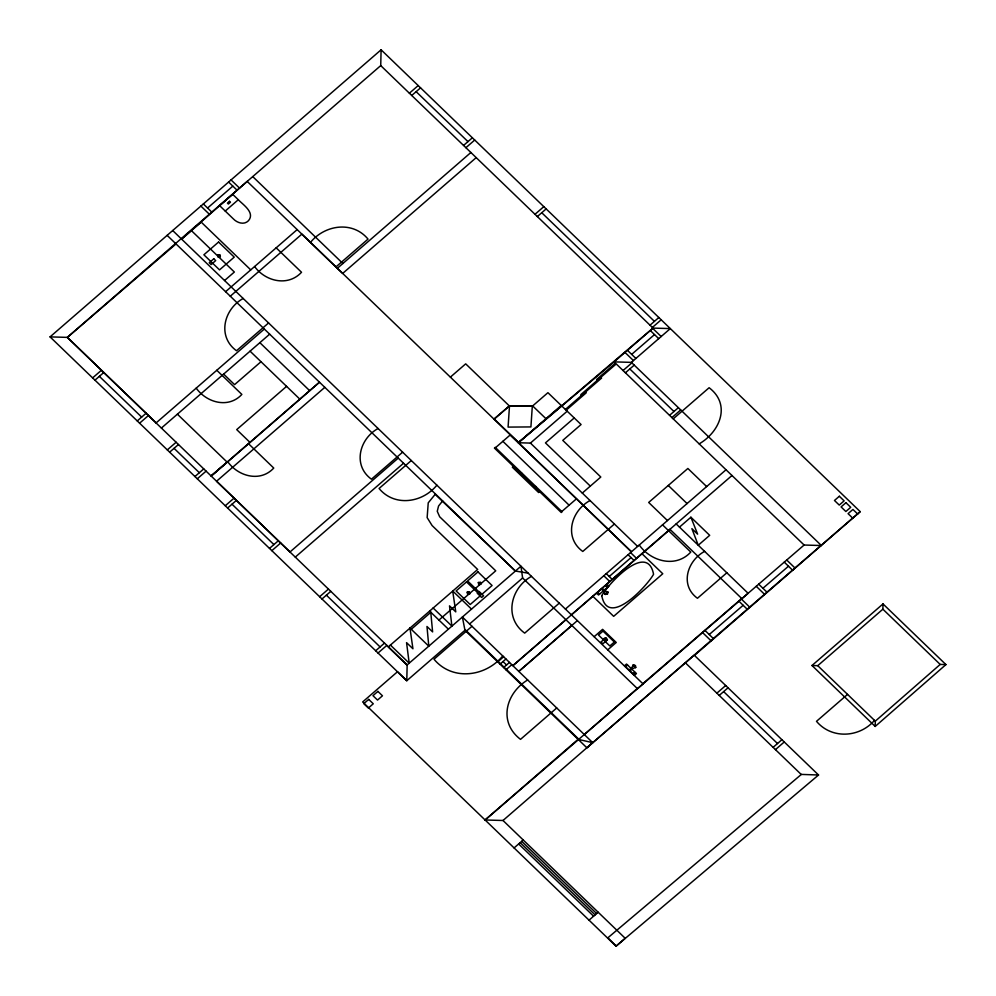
<?xml version="1.0" encoding="UTF-8"?>
<svg xmlns="http://www.w3.org/2000/svg" width="996" height="996" viewBox="0 0 996 996"><rect width="100%" height="100%" fill="white"/><g stroke="black" fill="none" stroke-linecap="round" stroke-linejoin="round"><path stroke-width="1.49" d="M875.198 726.433L875.31 721.154L817.753 665.677L811.989 665.502L883.004 603.925L945.939 664.593L875.198 726.433L811.989 665.502M230.288 296.21L301.875 234.135L518.393 442.635L614.096 361.872L631.377 362.37L670.32 328.593L653.052 328.095L380.733 65.599L381.095 49.8L50.061 336.885L406.779 680.729L465.381 629.908L578.85 739.281L485.089 819.982L503.005 820.492L625.177 938.269L616.038 946.2L362.656 701.956L397.504 671.74L406.779 680.729L407.152 664.942L67.33 337.383L50.061 336.885M945.939 664.593L940.187 664.432L882.879 609.191L883.004 603.925M604.784 638.81L604.983 639.98L606.265 639.818L606.29 638.847L605.008 638.61M442.647 500.901L438.564 506.005L437.256 511.309L439.672 516.775L495.734 570.82L438.937 620.072M381.095 49.8L860.22 511.645L586.856 747.784L578.427 739.605L804.108 545.024L821.401 545.547L631.377 362.37M875.31 721.154L940.187 664.432M207.566 208.027L232.827 186.128M156.135 422.877L67.33 337.383L380.733 65.599M225.233 211.052L238.293 199.723C242.912 204.653 255.35 212.571 248.477 220.701C244.157 225.283 237.073 222.892 233.288 218.821L219.593 205.624L232.653 194.295L238.293 199.723M409.381 93.213L418.195 85.569M411.734 95.479L420.549 87.835M92.616 377.895L101.43 370.251M94.956 380.161L103.783 372.516M224.561 280.523L234.359 272.033L191.394 230.611M225.594 291.691L297.182 229.603M243.173 298.464C223.839 309.109 216.929 336.586 236.513 350.754L268.584 322.953M310.466 242.414C324.733 224.81 352.634 220.539 368.034 239.102L335.926 266.953M137.249 420.922L146.063 413.278M139.602 423.188L148.416 415.544M463.551 145.441L472.378 137.784M465.904 147.694L474.719 140.05M156.086 422.927L264.338 329.041M337.333 268.31L470.884 152.5M161.402 428.056L269.667 334.17M476.2 157.629L342.661 273.439L247.182 181.409L181.596 239.102L201.192 222.108L250.743 269.879M261.002 361.71L234.57 384.643L223.627 374.098M167.303 449.893L176.13 442.249M169.644 452.159L178.471 444.515M286.574 386.361L236.712 429.612L250.033 442.448M194.942 476.536L203.757 468.892M197.283 478.79L206.11 471.145M211.239 476.1L319.492 382.203L211.152 475.914L227.088 462.094L177.4 414.187M324.82 387.332L216.555 481.23L289.973 551.983L398.226 458.098M534.989 214.302L543.816 206.645M537.342 216.555L546.157 208.911M225.258 505.756L234.072 498.112M227.611 508.022L236.426 500.378M378.069 428.504C359.332 438.788 352.41 465.431 371.446 479.201L402.621 452.172M450.404 377.098L465.692 363.851L509.354 405.945L493.941 419.067M269.493 548.41L278.32 540.753M271.846 550.664L280.66 543.019M295.289 557.113L403.554 463.227M411.311 460.538L379.078 488.488C394.541 507.126 422.553 502.856 436.87 485.177M532.686 405.907L547.925 392.685L581.079 424.52L562.777 440.381L600.8 477.022L582.299 493.07M319.629 596.729L328.456 589.084M495.535 447.665L510.176 434.978L631.439 551.809L518.393 442.635L653.052 328.095L614.096 361.872L804.108 545.024M321.982 598.994L330.797 591.338M650.027 325.182L658.842 317.525M561.283 405.434L518.281 442.734L530.432 443.083L637.639 546.418M652.368 327.447L661.195 319.791M565.417 409.418L601.596 378.057L600.812 377.297M566.201 410.178L586.196 392.835L585.411 392.088M631.663 354.377L654.509 334.581M530.432 443.083L567.234 411.174M623.06 370.524L631.887 362.868M625.413 372.778L634.228 365.134M574.244 417.934L545.459 442.884L590.317 486.11M521.506 472.689L520.684 473.399L494.427 448.088L495.236 447.378L562.055 511.795L561.246 512.504L534.989 487.193L535.798 486.484M375.679 650.762L384.506 643.105M378.032 653.015L386.846 645.371M528.166 573.173L515.405 571.044L435.202 494.327L428.23 502.843L427.147 517.621L432.102 525.552L477.669 569.475L388.228 646.952L407.015 665.054L520.958 566.238L522.614 577.991L637.49 688.722L643.043 683.903L172.694 230.537M411.261 629.273L430.857 612.279M669.549 415.332L678.376 407.675M561.794 511.533L576.435 498.847M671.902 417.585L680.716 409.941M673.221 418.855L709.115 387.73C731.413 404.637 719.847 431.915 699.167 443.867M590.03 500.527C571.181 510.736 563.45 537.479 582.772 551.46L614.408 524.02M469.589 623.969L522.614 577.991M471.992 626.285L434.007 659.228C452.296 681.214 485.575 676.882 502.756 655.941M531.466 576.36C510.512 588.014 503.59 617.844 524.705 633.12L559.266 603.14M497.714 661.854L503.603 656.762M500.067 664.12L505.943 659.016M565.404 609.066L726.034 469.763M503.603 667.519L509.479 662.427M609.228 576.51L631.066 557.573M505.943 669.785L511.82 664.681M571.355 614.806L731.985 475.503M670.034 529.399L512.853 665.677L565.902 619.711M603.265 590.914L598.521 595.023L596.616 593.18M604.136 590.155L608.842 586.071L606.938 584.229M603.85 591.487L604.734 590.728M679.471 527.133L690.9 517.223L709.687 535.325L698.258 545.235L691.884 528.639L697.623 534.155L690.9 517.223M577.381 620.608L518.804 671.416L571.853 625.451M527.668 679.957C505.707 693.166 498.087 722.324 520.522 739.356L556.727 707.969M594.176 636.681L602.617 629.348L616.25 642.482L607.797 649.803M704.62 551.373C687.252 560.673 679.521 585.287 697.449 598.272L726.831 572.787M625.55 666.735L627.542 665.004M629.049 670.109L631.862 667.669L633.083 665.042L635.46 665.527L635.647 667.519L632.709 668.49L629.895 670.931M485.089 819.982L578.091 739.331L592.732 742.68L503.005 820.492M584.279 734.538L637.278 688.51M685.41 662.85L694.224 655.194L818.538 775L616.2 946.063L607.859 937.821L801.257 774.502L685.41 662.85L586.856 747.784M694.461 655.418L860.22 511.645M514.085 847.92L523.224 839.989M716.871 693.166L725.698 685.522M719.224 695.432L728.039 687.788M817.753 665.677L882.879 609.191M773.095 747.361L781.91 739.717M775.448 749.627L784.263 741.97M847.546 694.399L816.496 721.328C831.635 739.381 859.548 737.712 874.488 720.369M589.022 920.167L598.173 912.236M709.239 634.539L743.153 605.294M762.924 588.263L788.483 566.214M67.33 337.383L176.043 243.92M642.831 683.692L741.759 598.534M801.158 774.402L818.538 775M857.718 514.048L852.937 509.442L848.069 513.65L852.85 518.256M416.141 91.657L467.971 141.619M541.749 212.733L654.434 321.359M652.729 328.381L661.182 336.524M650.276 330.498L658.73 338.652M627.443 350.306L635.896 358.448M624.99 352.435L633.444 360.577M629.821 368.956L673.956 411.497M597.426 380.235L596.641 379.476L614.806 363.727L615.59 364.486L580.817 394.64L581.602 395.387M706.662 486.571L687.875 468.469L648.682 502.457L667.457 520.559M668.279 485.463L687.066 503.565M676.147 523.921L748.096 593.28L741.896 598.671L669.935 529.312M662.527 524.842L690.776 552.083C675.774 568.33 650.998 561.52 639.245 545.036M545.982 418.718L532.474 405.77L509.33 406.019L494.29 419.067L518.58 442.473M252.735 176.603L342.885 263.492M641.897 553.627L662.763 573.746L613.661 616.337L592.782 596.218M630.543 552.581L636.481 558.32M628.09 554.71L634.029 560.437M502.856 441.315L569.114 505.196M231.047 179.927L239.501 188.07M228.607 182.044L237.06 190.199M276.166 247.83L301.527 272.269C288.006 286.898 265.434 281.495 254.603 266.53M606.265 573.634L612.204 579.373M603.813 575.763L609.751 581.502M723.631 691.61L777.503 743.539M605.892 585.138L607.797 586.98M203.346 203.956L211.799 212.098M602.231 588.312L604.921 590.902L607.821 592.047L607.523 594.027L605.145 594.375L604.049 591.674L601.347 589.072M200.893 206.085L209.347 214.227M597.687 592.247L599.629 594.064M631.663 667.843L632.51 668.665M631.041 668.391L626.534 664.046L624.542 665.764L634.44 675.3L636.432 673.582L631.887 669.2M167.141 235.355L515.418 571.057M259.869 342.674L309.694 390.706M250.058 351.165L299.896 399.209M471.482 609.091L452.694 590.989L455.77 611.88L449.507 605.854L451.885 626.086L433.098 607.983M216.792 370.275L241.854 394.428C228.557 408.846 206.608 402.733 196.212 388.129M592.732 742.68L462.381 617.034L464.958 630.281L578.091 739.331M503.005 661.568L506.541 664.979M429.6 611.071L448.387 629.173M248.539 443.743L273.751 468.058C260.367 482.574 238.256 476.474 227.773 461.758M409.991 628.065L428.79 646.18L426.973 626.484L432.613 631.912L430.758 612.191M390.395 645.059L409.194 663.174L406.555 642.632L412.942 648.782L409.966 628.09M99.363 376.339L141.656 417.1M174.051 448.337L199.349 472.714M232.018 504.2L273.9 544.575M326.389 595.172L380.086 646.939M521.705 841.321L596.641 913.556M520.186 842.641L595.122 914.876M518.655 843.961L593.591 916.196M786.728 560.013L795.157 568.181M784.263 562.13L792.692 570.297M758.703 584.179L767.132 592.346M756.25 586.295L764.679 594.463M741.398 599.094L749.826 607.261M738.945 601.211L747.374 609.378M705.019 630.456L713.447 638.623M702.566 632.572L710.995 640.739M509.491 406.019L508.085 427.097L530.918 426.923L532.337 405.833L509.491 406.019M635.585 667.519C629.709 663.834 635.809 664.531 635.585 667.519M601.771 595.683C607.934 628.227 646.69 586.582 653.563 574.281C647.4 541.749 608.643 583.382 601.771 595.683M607.759 592.035C607.797 594.998 601.833 595.446 607.709 591.985M217.763 255.076L218.112 257.142L220.353 256.844L220.004 254.789L217.763 255.076M467.759 592.545L467.958 593.716L469.24 593.554L469.041 592.371L467.759 592.545M478.889 582.884L479.088 584.067L480.371 583.893L480.172 582.722L478.889 582.884M218.311 255.449L218.51 256.632L219.792 256.458L219.606 255.287L218.311 255.449M467.199 592.159L467.547 594.226L469.801 593.927L469.452 591.873L467.199 592.159M478.329 582.511L478.678 584.565L480.931 584.266L480.582 582.212L478.329 582.511M604.223 638.424L604.572 640.49L606.825 640.191L606.477 638.137L604.223 638.424M606.863 586.071L606.178 586.32L606.863 586.071M229.503 201.316L227.424 203.109L228.383 204.031L230.45 202.225L229.503 201.316M218.572 242.04L203.881 254.789L219.531 269.879L234.234 257.13L218.572 242.04M213.804 258.798L209.235 262.757L211.115 264.575L215.684 260.603L213.804 258.798M513.177 466.514L512.367 467.224L538.624 492.534L539.446 491.825L513.177 466.514M466.526 581.913L456.118 590.939L470.212 604.522L480.607 595.496L466.526 581.913M477.993 571.916L467.585 580.942L481.678 594.512L492.074 585.499L477.993 571.916M479.201 591.549L477.246 593.255L481.628 597.476L483.583 595.782L479.201 591.549M368.707 699.391L363.777 703.662L368.346 708.069L373.276 703.786L368.707 699.391M377.895 691.386L372.965 695.669L377.534 700.063L382.464 695.793L377.895 691.386M603.016 631.091L598.484 635.025L609.838 645.968L614.37 642.034L603.016 631.091M605.58 638.013L601.011 641.972L602.891 643.79L607.46 639.818L605.58 638.013M634.079 672.81L634.39 673.396L634.079 672.81M635.361 672.549L633.369 674.28L635.398 672.574M839.342 496.257L834.474 500.478L839.255 505.084L844.122 500.864L839.342 496.257M845.953 502.694L841.085 506.914L845.865 511.521L850.733 507.3L845.953 502.694"/></g></svg>
